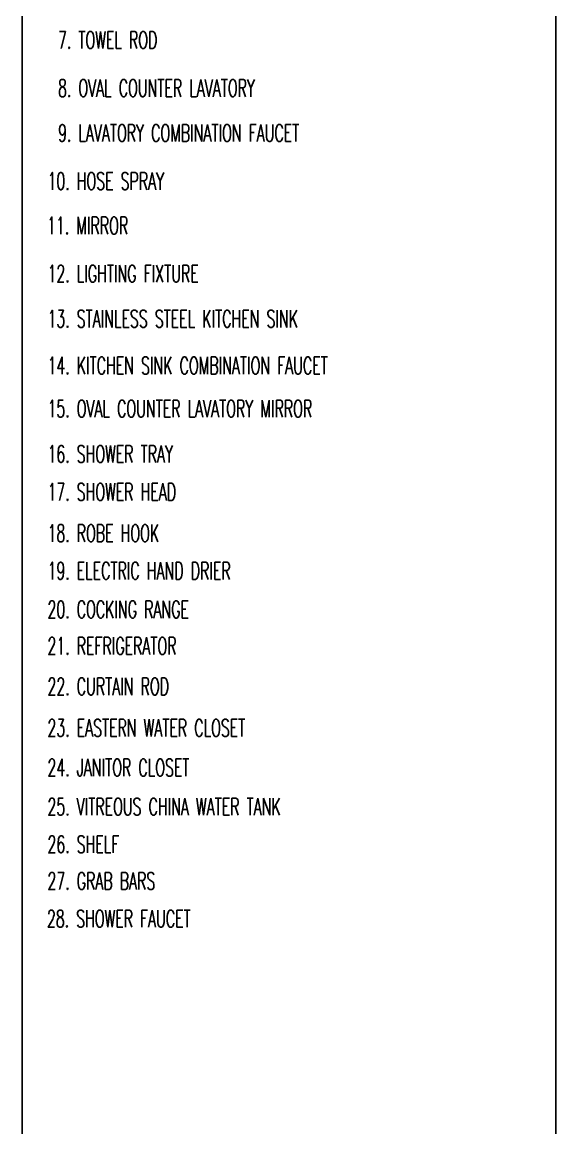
# Model space of a CAD drawing. Extents: x 417646.4 to 417675.2, y 43441 to 43460.9.
# Drawn here: x 417671.79 to 417674.68, y 43448.97 to 43454.96 of the extents above; entities that cross this region are included whole.
import ezdxf

# ---------------------------------------------------------------- set-up
doc = ezdxf.new("R2010")
doc.units = 0
doc.header["$MEASUREMENT"] = 0
for name, color, linetype in [('SH', 1, 'CONTINUOUS'), ('TITLE', 6, 'CONTINUOUS'), ('TXT', 2, 'CONTINUOUS')]:
    doc.layers.add(name, color=color, linetype=linetype)
doc.styles.add('ROMANS', font='ROMANS.shx', dxfattribs={"width": 0.6})

msp = doc.modelspace()

# ---------------------------------------------------------------- linework, layer by layer
at = {"layer": 'SH'}
for p, q in [((417671.7876, 43440.9766), (417671.7876, 43454.8266)), ((417674.6751, 43440.9766), (417674.6751, 43454.8266))]:
    msp.add_line(p, q, dxfattribs=at)
at = {"layer": 'TITLE'}
for p, q in [((417671.7876, 43440.9766), (417671.7876, 43460.9016)), ((417674.6751, 43440.9766), (417674.6751, 43460.9016))]:
    msp.add_line(p, q, dxfattribs=at)

# ---------------------------------------------------------------- texts
at = {"layer": 'TXT', "style": 'ROMANS', "width": 0.6}
for s, height, p in [('7. TOWEL ROD', 0.093306, (417671.9819, 43454.8146)), ('8. OVAL COUNTER LAVATORY', 0.093306, (417671.9819, 43454.5543)), ('9. LAVATORY COMBINATION FAUCET', 0.093306, (417671.9819, 43454.3113)), ('10. HOSE SPRAY', 0.093306, (417671.9249, 43454.051)), ('11. MIRROR', 0.09331, (417671.9226, 43453.8104)), ('12. LIGHTING FIXTURE', 0.093306, (417671.9249, 43453.5501)), ('13. STAINLESS STEEL KITCHEN SINK', 0.093306, (417671.9249, 43453.3059)), ('14. KITCHEN SINK COMBINATION FAUCET', 0.093306, (417671.9249, 43453.0528)), ('15. OVAL COUNTER LAVATORY MIRROR', 0.093306, (417671.9249, 43452.8194)), ('16. SHOWER TRAY', 0.093306, (417671.9249, 43452.5742)), ('17. SHOWER HEAD', 0.093306, (417671.9249, 43452.3691)), ('18. ROBE HOOK', 0.093306, (417671.9249, 43452.1456)), ('19. ELECTRIC HAND DRIER', 0.093306, (417671.9249, 43451.9422)), ('20. COCKING RANGE', 0.093306, (417671.9249, 43451.733)), ('21. REFRIGERATOR', 0.093306, (417671.9249, 43451.5357)), ('22. CURTAIN ROD', 0.093306, (417671.9249, 43451.3165)), ('23. EASTERN WATER CLOSET', 0.093306, (417671.9249, 43451.0919)), ('24. JANITOR CLOSET', 0.093306, (417671.9249, 43450.8773)), ('25. VITREOUS CHINA WATER TANK', 0.093306, (417671.9249, 43450.6654)), ('26. SHELF', 0.09331, (417671.9249, 43450.4617)), ('27. GRAB BARS', 0.093306, (417671.9249, 43450.2634)), ('28. SHOWER FAUCET', 0.093306, (417671.922, 43450.0595))]:
    msp.add_text(s, height=height, dxfattribs=at).set_placement(p)

doc.saveas('drawing.dxf')
